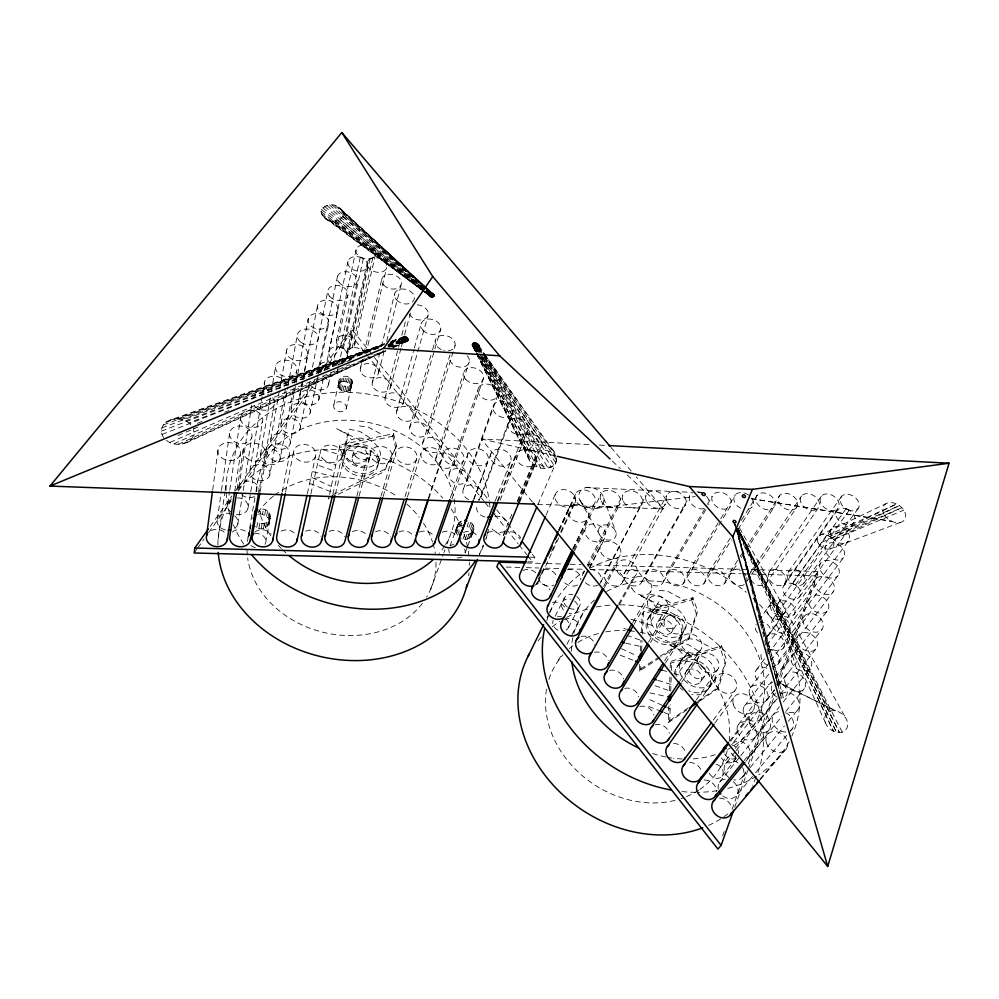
<?xml version="1.0" encoding="UTF-8"?>
<svg xmlns="http://www.w3.org/2000/svg" width="999" height="999" viewBox="0 0 999 999"><rect width="100%" height="100%" fill="white"/><g stroke="black" fill="none" stroke-linecap="round" stroke-linejoin="round"><path stroke-width="0.75" stroke-dasharray="5 3.75" d="M668.88 705.881L668.294 722.627L669.717 720.566L670.267 704.632M670.716 691.221L671.216 676.623M671.428 670.416L671.753 661.101L721.615 645.891L726.523 659.864L718.918 686.925L717.419 689.01L698.526 701.935M669.417 690.659L669.942 675.424M670.204 667.819L670.366 663.249L671.753 661.101M660.002 657.667L639.385 671.066L639.76 663.361M640.371 651.036L640.896 640.247M641.271 632.542L642.182 614.048L643.481 611.838L692.969 597.689L697.639 611.163L689.76 637.087L688.361 639.248L661.301 656.83M639.385 671.066L640.709 668.918L640.983 663.324M641.583 650.861L642.082 640.759M642.394 634.19L643.481 611.838M336.551 428.683L345.542 432.804L351.611 439.86A18.556 14.461 14.8 0 1 377.984 447.115A18.556 14.461 14.8 0 1 369.917 466.933A18.556 14.461 14.8 0 1 344.955 456.231L344.106 448.563L348.938 429.77M257.929 514.21L260.202 513.998L261.101 508.991C278.172 508.766 268.344 537.524 254.782 526.311M265.697 542.619L270.504 516.333M212.65 490.047L218.144 448.976M217.382 519.405L221.278 491.87M221.503 490.347L229.733 432.23M163.736 437.574C158.841 431.73 162.362 422.802 169.218 420.429L384.228 343.893M218.107 539.098L224.95 491.908M225.162 490.384L226.273 482.767M227.722 503.858L229.545 491.57M229.77 490.034L240.759 416.296M234.765 491.058L240.447 454.12A11.464 8.941 8.6 0 0 225.774 442.832A11.464 8.941 8.6 0 0 221.628 457.792A11.464 8.941 8.6 0 0 240.447 454.12M243.269 449.55L236.8 491.158A126.96 104.121 14 0 1 442.669 498.002M238.873 487.075L251.723 405.157M237.824 524L242.969 492.082M243.207 490.559L251.785 437.375A11.339 8.766 9.3 0 0 237.238 426.236A11.339 8.766 9.3 0 0 233.217 440.909A11.339 8.766 9.3 0 0 251.785 437.375M249.987 470.354L264.51 381.993M247.952 508.441L250.524 493.181M250.774 491.645L262.587 421.416A11.226 8.604 10 0 0 248.152 410.414A11.226 8.604 10 0 0 244.256 424.837A11.226 8.604 10 0 0 262.587 421.416M260.514 454.52L270.991 393.344M271.253 391.82L275.699 365.821M248.114 537.037L255.707 493.106M255.969 491.595L257.804 480.981M249.138 535.789L250.187 529.782M250.449 528.284L250.974 525.274M274.238 404.195L258.903 491.645A10.277 8.167 9.2 0 0 248.326 481.156A10.277 8.167 9.2 0 0 239.136 491.346M260.152 491.52L267.457 450.112M270.816 439.023L279.545 389.922M279.82 388.386L286.638 350.025M352.447 382.03L350.337 389.622C342.395 396.153 334.278 385.714 340.234 378.159C343.856 374.288 351.948 376.573 352.447 382.03L346.216 408.691A6.506 4.958 13.8 0 1 335.439 409.827A6.506 4.958 13.8 0 1 338.374 401.735A6.506 4.958 13.8 0 1 346.216 408.691M256.706 527.484L257.605 522.514C262.038 524.662 268.768 523.401 270.342 518.219M258.903 528.234L259.802 523.264M269.555 521.316L268.107 517.682L262.5 514.26L263.411 509.265M269.792 474.912A10.165 8.017 9.9 0 0 256.668 464.81A10.165 8.017 9.9 0 0 253.184 478.271A10.165 8.017 9.9 0 0 269.792 474.912L285.826 387.075A10.964 8.267 11.2 0 0 278.197 376.823A10.964 8.267 11.2 0 0 265.022 380.694A10.964 8.267 11.2 0 0 270.317 391.633M261.226 528.508L262.138 523.538M281.006 423.701L287.687 387.387M287.962 385.876L297.44 334.415M264.685 515.009L265.609 510.014M338.162 385.776L340.234 378.159M263.511 528.271L264.423 523.314M266.596 516.171L267.532 511.188M265.597 527.559L266.521 522.602M268.107 517.682L269.043 512.699M267.345 526.423L268.281 521.453M280.12 459.053A10.065 7.88 10.5 0 0 267.095 449.075A10.065 7.88 10.5 0 0 263.711 462.312A10.065 7.88 10.5 0 0 280.12 459.053L293.344 389.123M294.493 383.042L296.79 370.879A10.852 8.104 11.8 0 0 282.729 360.327A10.852 8.104 11.8 0 0 279.196 373.938A10.852 8.104 11.8 0 0 296.79 370.879M269.118 519.43L270.067 514.46M268.644 524.925L269.58 519.967M291.196 408.366L295.816 384.091M296.104 382.567L308.229 318.831M290.222 443.556A9.965 7.742 11.1 0 0 277.297 433.703A9.965 7.742 11.1 0 0 274.013 446.703A9.965 7.742 11.1 0 0 290.222 443.556L302.435 380.994M302.734 379.47L307.492 355.057A10.727 7.955 12.3 0 0 293.544 344.655A10.727 7.955 12.3 0 0 290.135 358.004A10.727 7.955 12.3 0 0 307.492 355.057M300.025 395.08L302.709 381.393M302.997 379.87L317.582 305.332M282.267 491.795L289.46 455.219A11.301 8.829 10.9 0 0 274.812 444.031A11.301 8.829 10.9 0 0 271.079 458.853A11.301 8.829 10.9 0 0 289.46 455.219M684.977 656.68C678.683 660.726 677.809 669.467 681.243 675.686A19.306 15.447 34.7 0 0 707.105 686.788A19.306 15.447 34.7 0 0 711.638 663.773A19.306 15.447 34.7 0 0 684.977 656.68L677.959 648.9L668.593 644.605M285.614 491.92L293.843 450.711M324.225 217.495C330.781 225.874 350.849 218.469 340.209 208.466C333.666 200.15 313.661 207.492 324.225 217.495L430.007 296.179M300.212 428.209A9.865 7.605 11.6 0 0 287.387 418.481A9.865 7.605 11.6 0 0 284.203 431.268A9.865 7.605 11.6 0 0 300.212 428.209L309.59 381.568M310.714 375.811L327.897 290.434M318.806 366.833L337.4 276.698M310.202 412.862A9.765 7.468 12.1 0 0 297.477 403.259A9.765 7.468 12.1 0 0 294.393 415.821A9.765 7.468 12.1 0 0 310.202 412.862L318.019 375.137M318.331 373.626L328.634 323.826A10.502 7.655 13.2 0 0 314.922 313.686A10.502 7.655 13.2 0 0 311.725 326.561A10.502 7.655 13.2 0 0 328.634 323.826M338.311 494.255L384.016 471.79L396.541 446.053L393.544 433.691L340.022 444.905L328.621 499.013L329.22 496.515M328.846 351.723L347.977 261.426M318.868 399.563A9.678 7.355 12.6 0 0 306.231 390.06A9.678 7.355 12.6 0 0 303.221 402.422A9.678 7.355 12.6 0 0 318.868 399.563L324.001 375.362M325.287 369.305L337.787 310.314A10.402 7.53 13.6 0 0 324.163 300.299A10.402 7.53 13.6 0 0 321.066 312.949A10.402 7.53 13.6 0 0 337.787 310.314M336.551 340.135L356.081 249.713M328.446 384.852L331.081 372.714M332.405 366.658L347.889 295.392M307.355 493.706L315.672 455.794A11.214 8.754 12.1 0 0 301.036 444.655A11.214 8.754 12.1 0 0 297.527 459.428A11.214 8.754 12.1 0 0 315.672 455.794M656.38 607.305C650.174 611.038 649.088 619.505 652.434 625.524A18.881 14.985 31.8 0 0 677.859 636.425A18.881 14.985 31.8 0 0 682.629 614.373A18.881 14.985 31.8 0 0 656.38 607.305L649.537 599.762L640.347 595.541M340.397 347.465L360.264 257.292M337.287 371.278L338.299 366.72M338.636 365.209L357.192 281.643M310.876 493.831L320.354 451.323M343.256 348.788L363.336 258.704M333.816 404.795L339.56 379.308M323.926 370.629L350.062 333.916L351.248 328.659L488.886 500.149M338.374 387.1L339.323 380.594M339.061 383.341L340.11 382.417L341.283 377.235M346.915 352.485L367.282 262.575M339.011 388.399L340.184 383.216L339.535 381.918M340.11 382.417L341.471 381.768L342.645 376.573M347.14 356.156L367.557 266.333M340.047 389.56L341.221 384.378L340.184 383.216M349.525 349.063L370.03 259.116M341.471 381.768L343.044 381.431L344.23 376.248M341.396 390.509L342.57 385.339L341.221 384.378M352.11 347.964L372.764 258.042M343.044 381.431L344.73 381.443L345.929 376.261M342.969 391.183L344.156 386.014L342.57 385.339M354.695 344.555L375.487 254.608M350.337 389.622C352.722 386.538 349.625 382.592 346.416 381.805L347.615 376.623M344.655 391.546L345.854 386.376L349.151 386.051L351.561 384.465M347.989 382.48L349.188 377.297M346.353 391.546L347.565 386.388M349.325 383.416L350.537 378.246M347.939 391.221L349.151 386.051M350.362 384.578L351.573 379.408M349.288 390.559L350.512 385.402M350.999 385.864L352.222 380.694M340.022 444.905L339.41 447.452L394.031 435.964L392.457 434.64L395.829 448.576M360.314 368.456L362.5 359.378M363.961 353.334L381.768 279.208M365.846 353.871L386.75 267.47M332.879 494.105L342.033 456.381M342.657 454.52L344.106 448.563M335.352 494.205L345.716 451.91M343.906 452.372L348.501 434.215M352.147 457.629L353.846 450.849M372.24 382.667L379.845 352.61M381.368 346.603L394.655 294.018M378.584 372.864L384.365 350.299M386.675 341.271L401.311 284.091M356.905 495.979L367.245 456.943M385.065 397.939L400.187 341.271M401.773 335.302L406.156 318.893M359.103 496.078L370.741 452.485M368.718 461.501L370.517 454.745M390.572 387.075L401.024 348.214M401.423 346.728L402.222 343.731M404.632 334.765L411.064 310.851M575.012 502.847L575.586 500.749L574.625 496.203A10.739 8.317 24.4 0 0 560.826 489.847A10.739 8.317 24.4 0 0 555.869 500.511A10.739 8.317 24.4 0 0 569.667 506.88L571.94 506.018L575.012 502.847L560.539 533.953M378.596 462.912L380.219 457.018M396.566 411.638L413.961 349.438M414.373 347.952L420.991 324.25M535.239 585.139L538.161 582.03L538.648 577.809M717.419 689.01L725.037 661.987L719.505 646.253L721.253 647.689L670.366 663.249M392.832 436.226L393.544 433.691M403.459 402.347L428.234 314.835M380.969 496.341L392.12 457.492M383.191 496.441L395.716 453.059M473.301 347.153L528.858 459.303C533.591 471.166 557.966 472.577 556.431 456.83M409.727 427.322L432.167 351.086M432.617 349.6L435.252 340.634M415.022 416.046L440.759 329.133M688.361 639.248L696.241 613.349L690.983 598.176L692.682 599.575L642.182 614.048M484.84 354.42L555.307 453.708C550.249 440.01 521.815 442.27 528.858 459.303M405.007 496.69L416.945 458.042M422.764 442.844L449.388 356.868M407.517 496.803L420.941 453.646M428.246 431.718L455.094 345.504M472.227 534.153L471.64 530.506L467.132 526.223L468.918 521.453C479.707 525.586 471.066 544.343 460.826 538.349M467.857 545.854L474.05 529.395M435.814 458.404L463.561 373.139M441.346 447.24L469.305 361.738M428.296 498.601L442.982 454.158M428.796 498.538L442.008 458.603M459.14 522.465L457.492 525.611L459.153 530.981L457.405 535.739L455.744 532.205L456.306 528.696L459.14 522.465L462.549 520.679L460.789 525.462L457.392 527.247M449.051 474.175L478.596 387.737M453.846 464.635A9.615 7.468 18.7 0 0 443.906 452.922A9.615 7.468 18.7 0 0 437.674 464.335A9.615 7.468 18.7 0 0 453.846 464.635L483.553 378.009M450.337 497.939L463.224 461.151A10.789 8.354 19 0 0 452.023 448.014A10.789 8.354 19 0 0 445.092 460.801A10.789 8.354 19 0 0 463.224 461.151M451.923 499.063L468.256 452.672M734.69 807.304L747.727 770.704M748.251 769.242L775.374 693.094M777.984 685.776L818.681 571.553L741.033 569.268M722.639 835.838L724.213 831.443M732.08 809.402L746.253 769.754M748.351 763.885L774.575 690.446M776.673 684.577L815.496 575.899L818.681 571.553M463.524 488.773L493.618 404.982M467.157 480.419A9.653 7.542 19.4 0 0 457.13 468.593A9.653 7.542 19.4 0 0 450.961 480.169A9.653 7.542 19.4 0 0 467.157 480.419L497.377 396.416A10.377 7.73 19.8 0 0 486.476 384.041A10.377 7.73 19.8 0 0 480.057 395.866A10.377 7.73 19.8 0 0 497.377 396.416M430.669 589.223L443.394 554.108M443.918 552.647L444.98 549.725M447.102 543.868L449.75 536.563M449.987 545.953L458.054 523.913M455.744 530.382L457.492 525.611M455.744 532.205L457.492 527.435M458.916 526.148L460.676 521.366M456.306 534.028L458.066 529.27M473.763 499.088L487.674 461.675A10.727 8.279 20.1 0 0 476.436 448.601A10.727 8.279 20.1 0 0 469.73 461.338A10.727 8.279 20.1 0 0 487.674 461.675M473.901 499.388L491.083 453.209M462.937 539.073L464.722 534.328L469.006 534.353L473.501 531.093M469.006 527.347L470.804 522.577M478.933 500.774L508.578 422.14M465.109 539.335L466.908 534.59M481.068 496.928L512.499 413.711A10.427 7.817 20.5 0 0 501.486 401.198A10.427 7.817 20.5 0 0 495.142 413.211A10.427 7.817 20.5 0 0 512.499 413.711M470.541 528.808L472.352 524.05M467.207 539.098L469.006 534.353M471.64 530.506L473.451 525.749M469.08 538.411L470.891 533.666M472.215 532.33L474.026 527.572M470.604 537.3L472.427 532.554M465.122 552.996L467.307 547.277M495.267 500.849L510.427 462.175A10.677 8.217 21 0 0 499.15 449.15A10.677 8.217 21 0 0 492.632 461.838A10.677 8.217 21 0 0 510.427 462.175M497.29 501.398L522.315 437.899M498.039 501.186L516.733 453.808M500.074 500.337L527.572 430.931A10.477 7.905 21.3 0 0 516.433 418.281A10.477 7.905 21.3 0 0 510.177 430.494A10.477 7.905 21.3 0 0 527.572 430.931M479.233 555.094L483.166 545.204M485.964 538.124L487.087 535.302M511.838 514.323L502.997 535.764A9.828 7.842 22.9 0 1 504.208 534.09M517.145 501.448L536.588 454.27M503.596 535.589L505.956 529.882M517.732 501.311L536.001 457.043M518.281 502.609L541.396 446.74A10.527 7.992 22.1 0 0 530.157 433.953A10.527 7.992 22.1 0 0 523.963 446.341A10.527 7.992 22.1 0 0 541.396 446.74M519.443 501.311L536.575 459.952M519.455 502.622L535.988 462.737M537.986 504.32L555.769 463.161M546.028 515.184L555.519 493.806M527.996 561.825L532.667 561.95L534.765 557.317L531.83 553.671M558.778 530.044L568.568 508.866M558.678 530.382L575.436 494.118M559.328 530.606L574.912 496.978M541.283 573.688L536.388 584.24L537.112 583.953A10.015 8.142 25.5 0 1 549.912 589.909M541.633 572.939L545.167 565.347M551.623 551.436L556.793 540.309M560.676 531.967L575.536 499.975M538.161 582.03L559.877 535.377M572.777 548.788L594.855 503.121M573.239 548.763L588.149 517.957M573.801 550.024L600.724 494.517M574.612 550.661L585.464 528.359M547.04 617.719L549.075 613.573M549.75 612.187L552.472 606.668M555.232 616.221L564.248 598.139A8.654 7.005 27.3 0 1 572.789 594.667M583.029 573.601L584.415 570.841M587.212 565.322L622.814 494.867M587.974 566.808L620.067 503.484M396.541 446.053L384.727 469.293L333.379 494.48M589.31 567.782L600.511 545.729M589.685 567.919L605.169 537.499M568.531 627.434L579.932 605.444M558.266 660.701L561.875 653.846M566.92 644.255L571.241 636.026M571.965 634.665L584.203 611.363M604.857 573.601L646.116 495.229M600.899 581.918L642.07 503.783M603.621 586.363L620.329 554.932M604.395 587.562L616.733 564.435M624.1 573.601L666.645 495.554M622.652 581.88L665.284 504.108M618.568 604.095L631.293 581.231M619.368 604.72L636.663 573.688M645.729 573.601L689.722 495.916M641.833 581.843L685.751 504.395M632.729 622.539L651.336 590.546M634.04 624.363L647.989 600.486M666.77 573.588L706.668 505.594M707.454 504.27L712.15 496.266M663.398 581.805L707.18 507.367M648.264 618.418L653.358 609.877M657.866 621.853L661.45 615.946M688.473 571.903L719.904 520.117M720.704 518.793L735.214 494.88M683.366 583.466A9.728 7.567 30.6 0 0 675.911 569.792A9.728 7.567 30.6 0 0 667.407 579.857A9.728 7.567 30.6 0 0 683.366 583.466L730.057 506.768A10.465 7.767 29.8 0 0 721.79 492.482A10.465 7.767 29.8 0 0 712.974 502.772A10.465 7.767 29.8 0 0 730.057 506.768M648.551 642.057L666.97 611.85A11.151 8.829 30.9 0 0 658.528 596.016A11.151 8.829 30.9 0 0 648.651 607.779A11.151 8.829 30.9 0 0 666.97 611.85M650.499 642.469L665.721 617.594M650.861 621.328L660.626 605.631M691.583 599.899L692.969 597.689M709.053 571.903L730.606 537.537M741.37 520.354L757.13 495.242M671.69 632.23A8.666 6.893 31.9 0 0 665.109 619.855A8.666 6.893 31.9 0 0 657.479 629.095A8.666 6.893 31.9 0 0 671.69 632.23L675.361 626.385A8.716 6.918 31.8 0 0 668.731 613.948A8.716 6.918 31.8 0 0 661.076 623.214A8.716 6.918 31.8 0 0 675.361 626.385M704.02 583.416A9.703 7.505 31.3 0 0 696.503 569.805A9.703 7.505 31.3 0 0 688.161 579.832A9.703 7.505 31.3 0 0 704.02 583.416L731.355 539.984M737.974 529.445L752.06 507.067M664.635 660.814L683.666 631.043A11.239 8.904 32.1 0 0 675.074 615.009A11.239 8.904 32.1 0 0 665.272 626.985A11.239 8.904 32.1 0 0 683.666 631.043M680.244 637.587A18.781 14.948 31.9 0 0 665.883 610.776A18.781 14.948 31.9 0 0 649.437 630.881A18.781 14.948 31.9 0 0 680.244 637.587L683.503 632.492M665.471 662.999L682.329 636.725M730.169 571.915L739.385 557.679M740.222 556.393L779.595 495.604M724.587 583.379A9.678 7.43 31.9 0 0 716.995 569.817A9.678 7.43 31.9 0 0 708.828 579.807A9.678 7.43 31.9 0 0 724.587 583.379L737.974 562.762M741.32 557.617L773.938 507.367A10.402 7.605 31.1 0 0 765.521 493.206A10.402 7.605 31.1 0 0 757.08 503.409A10.402 7.605 31.1 0 0 773.938 507.367M678.658 664.41L681.955 659.39M651.348 613.224L659.79 600.399M750.798 571.915L801.523 495.954M679.919 680.918L700.411 650.312A11.326 8.991 33.4 0 0 691.683 634.078A11.326 8.991 33.4 0 0 681.942 646.253A11.326 8.991 33.4 0 0 700.411 650.312M686.4 671.328L690.222 665.621M747.414 580.769L796.39 507.679A10.365 7.53 31.6 0 0 787.886 493.568A10.365 7.53 31.6 0 0 779.645 503.733A10.365 7.53 31.6 0 0 796.39 507.679M681.78 682.042L699.188 656.156M769.392 571.915L821.265 496.266M679.595 671.34L690.009 656.193M720.129 648.039L721.615 645.891M766.295 583.279A9.615 7.28 33.1 0 0 758.566 569.842A9.615 7.28 33.1 0 0 750.736 579.745A9.615 7.28 33.1 0 0 766.295 583.279L818.293 507.967A10.34 7.443 32.2 0 0 809.714 493.931A10.34 7.443 32.2 0 0 801.66 504.045A10.34 7.443 32.2 0 0 818.293 507.967M700.524 681.992A8.854 7.105 34.8 0 0 693.706 669.168A8.854 7.105 34.8 0 0 686.113 678.87A8.854 7.105 34.8 0 0 700.524 681.992L704.445 676.348A8.904 7.13 34.7 0 0 697.564 663.473A8.904 7.13 34.7 0 0 689.947 673.189A8.904 7.13 34.7 0 0 704.445 676.348M696.266 699.999L717.419 669.867A11.414 9.066 34.7 0 0 708.541 653.433A11.414 9.066 34.7 0 0 698.875 665.834A11.414 9.066 34.7 0 0 717.419 669.867M788.373 571.928L841.42 496.59M697.951 703.234L716.832 676.498M709.29 687.537L712.762 682.629M784.864 583.241A9.603 7.205 33.6 0 0 777.072 569.855A9.603 7.205 33.6 0 0 769.392 579.72A9.603 7.205 33.6 0 0 784.864 583.241L838.011 508.241A10.315 7.368 32.6 0 0 829.37 494.255A10.315 7.368 32.6 0 0 821.478 504.333A10.315 7.368 32.6 0 0 838.011 508.241M758.815 620.491L771.29 602.897M783.928 585.489L837.075 510.551M210.165 526.461L231.88 496.028M235.489 490.959L315.984 378.109M320.504 371.765L351.248 328.659M194.181 552.984L196.878 549.188M197.79 547.914L204.096 539.048M208.591 532.717L231.119 501.061M238.336 490.934L319.43 376.96M778.146 603.184L831.418 528.771M792.432 583.666L846.053 508.791M795.391 585.027L849.225 510.264M772.939 619.055L826.323 545.154M803.833 583.204L858.141 508.516M767.307 636.288L820.791 562.937M769.517 633.94L784.864 612.899A8.442 6.406 34.6 0 0 778.034 601.011A8.442 6.406 34.6 0 0 771.29 609.84A8.442 6.406 34.6 0 0 784.864 612.899M799.5 596.89L853.933 522.602M766.832 645.591L815.783 579.058M713.373 719.979L735.227 690.346A11.513 9.153 36.1 0 0 726.186 673.688A11.513 9.153 36.1 0 0 716.608 686.325A11.513 9.153 36.1 0 0 735.227 690.346M679.969 662.899L689.035 650.661M793.855 614.735A9.753 7.393 34.8 0 0 785.913 600.998A9.753 7.393 34.8 0 0 778.184 611.201A9.753 7.393 34.8 0 0 793.855 614.735L848.438 540.996A10.49 7.567 33.7 0 0 839.61 526.635A10.49 7.567 33.7 0 0 831.68 537.087A10.49 7.567 33.7 0 0 848.438 540.996M714.922 723.064L734.427 696.765M756.318 669.842L767.432 654.919M768.356 653.671L810.002 597.677M788.785 630.744A9.84 7.517 35.3 0 0 780.793 616.82A9.84 7.517 35.3 0 0 772.964 627.21A9.84 7.517 35.3 0 0 788.785 630.744L843.493 557.542A10.589 7.705 34.1 0 0 834.602 542.957A10.589 7.705 34.1 0 0 826.573 553.621A10.589 7.705 34.1 0 0 843.493 557.542M750.436 687.824L769.904 661.937M770.828 660.701L804.207 616.333M783.278 648.126A9.94 7.655 35.7 0 0 775.249 633.978A9.94 7.655 35.7 0 0 767.307 644.58A9.94 7.655 35.7 0 0 783.278 648.126L838.124 575.499A10.702 7.855 34.5 0 0 829.17 560.664A10.702 7.855 34.5 0 0 821.016 571.565A10.702 7.855 34.5 0 0 838.124 575.499M744.492 706.006L771.89 669.992M772.826 668.743L798.338 635.214M778.296 663.836L833.253 591.77A10.802 7.992 34.9 0 0 824.262 576.723A10.802 7.992 34.9 0 0 815.996 587.837A10.802 7.992 34.9 0 0 833.253 591.77M738.398 724.6L771.515 681.593M775.299 676.685L792.319 654.57M775.399 678.284L827.634 610.564A10.927 8.154 35.4 0 0 818.568 595.267A10.927 8.154 35.4 0 0 810.177 606.63A10.927 8.154 35.4 0 0 827.634 610.564M729.482 741.096L752.971 710.751M730.506 741.27L750.586 715.396M774.6 689.597L731.98 744.243A10.564 8.529 39.5 0 1 747.389 745.666A10.564 8.529 39.5 0 1 745.154 759.64M778.383 684.74L785.963 675.024M766.807 700.112L774.425 690.359M778.233 685.489L822.002 629.395A11.039 8.317 35.9 0 0 812.886 613.823A11.039 8.317 35.9 0 0 804.37 625.449A11.039 8.317 35.9 0 0 822.002 629.395M720.229 767.594L731.605 753.171M735.389 748.351L755.294 723.101M761.001 718.456L776.26 699.15M780.069 694.317L816.308 648.463M728.87 777.522A10.689 8.691 40.4 0 1 725.499 763.998L735.164 751.76M736.138 750.536L778.596 696.84M722.14 776.036L736.8 757.667M755.057 737.225L779.357 706.867M783.241 702.01L810.464 668.006M719.542 782.229L739.822 756.917M740.783 755.706L773.626 714.71M744.143 760.551L769.28 729.507M748.788 757.03L781.892 716.258M785.788 711.463L804.282 688.673M745.741 761.425L767.394 734.777M742.482 776.947L749.312 768.656M750.286 767.469L784.415 726.036M788.311 721.303L798.064 709.465M722.889 796.003A10.802 8.841 41.2 0 0 736.625 795.404L754.532 773.963M755.531 772.776L789.322 732.329M790.309 731.131L792.294 728.758M759.939 779.145L780.756 754.582M760.376 779.52L786.238 749.013M345.542 445.054L351.611 439.86M669.717 720.566L688.636 707.629M697.464 701.585L718.918 686.925M668.294 722.627L688.448 708.84M640.709 668.918L658.791 657.192M660.077 656.355L689.76 637.087M166.446 440.284C175.562 448.726 197.527 443.444 193.369 428.721L197.69 426.91M819.655 535.339L885.738 503.833M831.393 538.111L899.412 505.606L829.645 536.575L896.602 503.983L827.622 535.402M186.351 442.794L385.614 351.024M394.093 347.115L405.394 341.908M182.442 443.981L386.176 350.661M393.244 347.415L404.707 342.108M178.209 444.318L385.09 350.761M392.582 347.29L405.369 341.508M173.938 443.781L383.866 350.649M391.77 347.078L404.583 341.396M169.917 442.407L349.625 364.598M389.473 347.352L403.821 341.134M818.531 543.656A9.003 6.556 33.6 0 1 825.436 534.64A9.003 6.556 33.6 0 1 832.954 547.015A9.003 6.556 33.6 0 1 818.531 543.656L901.86 507.704L832.754 539.897L903.795 510.139M177.922 435.464L198.002 427.01M388.798 346.765L403.146 340.734M387.674 347.177L400.624 341.745M388.211 346.091L402.609 340.234M197.377 423.314L204.57 420.392M224.713 412.225L229.033 410.477M388.736 345.729L400.249 341.071M162 434.453L331.318 367.644M338.549 364.785L350.125 360.214M387.762 345.367L399.338 340.796M169.218 420.429C175.687 417.894 183.329 418.856 188.936 422.977L351.685 359.265M388.012 345.042L399.637 340.497M161.351 431.143L381.743 346.828M388.986 344.043L402.035 339.061M185.489 420.891L381.543 346.616M390.259 343.306L398.963 340.01M829.969 548.926L900.449 522.427M161.813 427.884L383.129 345.504M390.409 342.794L402.06 338.461M181.531 419.53L383.516 345.08M390.834 342.382L399.625 339.148M163.374 424.875L384.69 344.318M390.547 342.182L402.272 337.912M177.31 418.981L384.153 344.293M391.496 341.646L401.76 337.937M165.896 422.34L384.94 343.706M390.984 341.646L402.472 337.45M391.546 341.283L403.246 337.125M596.815 508.166L695.192 496.578M460.789 525.462L462.874 525.249M530.082 557.192L534.765 557.317M506.168 567.057L520.154 567.457M526.373 567.644L538.811 567.994M545.029 568.169L560.576 568.618M568.344 568.843L583.891 569.28M590.109 569.455L740.883 573.763M742.444 573.813L815.496 575.899M526.735 562.961L540.709 563.374M546.928 563.561L562.449 564.01M570.217 564.248L581.093 564.56M587.3 564.747L739.485 569.23M537.45 504.245L663.598 508.953L636.276 476.998M586.001 487.562L691.995 492.345M698.239 492.632L702.909 492.832M532.33 501.91L481.293 438.936L591.633 444.667M599.4 445.067L607.167 445.467M687.487 638.598L696.016 639.447L712.737 648.601M659.315 590.359L667.744 591.246L684.153 600.212M260.202 513.998L262.5 514.26M359.503 425.949L368.156 427.035L384.016 435.689M751.123 498.601L891.795 521.328L750.037 498.501M678.084 642.782L688.473 644.73L700.536 652.322M649.962 594.28L660.214 596.266L672.04 603.671M349.213 429.208L359.615 431.331L370.916 438.436M344.73 381.443L346.416 381.805M344.156 386.014L345.854 386.376M649.987 692.906L666.108 696.465M625.898 643.156L641.795 646.728M481.293 438.936L555.681 455.956M312.987 471.678L333.416 476.461M662.262 670.179L666.645 671.453M673.938 673.576L681.243 675.686M630.881 619.218L652.434 625.524M323.376 449.812L344.955 456.231M657.879 680.344L670.953 684.377M623.801 628.408L626.66 629.295M317.22 459.278L335.789 465.122M655.057 685.726L669.293 690.721M626.673 635.327L640.684 640.259M319.255 465.634L334.54 471.066M648.726 706.468L658.616 710.326M664.26 712.537L669.917 714.735M309.715 483.404L330.269 491.458M620.154 655.182L634.04 660.614M311.9 477.559L331.331 486.438M621.39 648.676L637 655.819M649.899 699.687L662.025 705.244M667.419 707.704L670.117 708.94M340.197 430.744L360.976 440.509M641.583 596.278L662.849 606.293M669.63 644.942L691.271 655.144M781.368 683.778L835.926 710.951L779.282 683.066L737.1 530.844M322.465 215.609L429.62 295.766M329.233 220.23L423.626 291.159M424.862 292.095L428.596 294.892M321.391 213.549L424.4 291.546M425.649 292.495L429.37 295.304M332.143 220.891L424.313 291.271M321.041 211.438L424.35 291.059M425.586 292.008L429.27 294.842M335.052 221.016L425 291.221M321.466 209.453L424.425 290.534M425.661 291.508L429.333 294.405M337.762 220.579L424.425 290.06M322.627 207.705L424.75 290.122M425.949 291.096L429.558 294.006M340.097 219.63L424.962 289.685M426.161 290.672L428.546 292.645M324.438 206.318L421.528 286.738M426.323 290.709L428.721 292.695M326.773 205.382L430.394 293.469M329.483 204.97L425.124 288.286M426.286 289.298L430.956 293.369M343.019 216.471L425.749 288.748M332.367 205.095L425.786 288.249M426.948 289.273L431.556 293.381M343.419 214.473L425.849 288.162M427.01 289.198L429.333 291.283M335.252 205.757L426.398 288.286M427.547 289.335L432.167 293.519M343.057 212.387L425.824 287.65M426.973 288.699L429.27 290.784M337.924 206.905L431.593 292.719M341.97 210.339L432.48 293.456M340.209 208.466L426.436 287.837M427.56 288.886L432.105 293.057M612.375 461.101L620.342 468.543M627.172 474.925L663.598 508.953M188.936 422.977L190.722 424.75M610.988 447.402L631.218 471.078M496.69 509.877L520.117 539.073M350.062 333.916L365.609 353.321M366.571 354.533L484.103 501.298M485.077 502.509L489.935 508.578M494.792 514.647L505.469 527.984M506.443 529.195L518.106 543.756M519.068 544.967L526.848 554.67M527.809 555.881L532.667 561.95M478.921 346.104L484.315 353.696M478.234 345.429L555.544 455.556M478.234 346.016L483.516 353.696M484.29 354.82L556.58 459.927M478.046 346.566L481.506 351.723M484.952 356.893L555.756 462.812M479.12 348.289L482.554 353.446M483.416 354.732L543.531 445.03M479.345 349.613L481.031 352.21M484.378 357.405L553.995 465.259M479.07 349.525L480.731 352.123M484.065 357.33L539.76 444.53M477.135 347.352L480.394 352.622M481.218 353.933L551.411 467.12M478.196 349.662L479.807 352.31M483.029 357.592L536.138 444.842M476.473 347.552L478.858 351.573M482.055 356.943L548.189 468.269M477.372 349.925L478.921 352.585M479.682 353.921L532.929 445.941M475.736 347.602L478.022 351.636M481.081 357.005L544.542 468.606M580.082 500.412L599.35 534.378M739.597 528.121L845.966 718.431M475.961 349.001L477.447 351.71M480.419 357.118L530.332 447.764M474.962 347.49L477.185 351.548M480.132 356.968L540.734 468.106M475.499 349.563L476.96 352.31M477.684 353.696L528.533 450.199M474.213 347.227L537.012 466.82M842.232 732.155L738.074 528.384L839.485 732.629L737.662 528.434M473.551 346.828L476.373 352.385M476.648 352.922L533.653 464.822M738.086 528.783L830.256 711.113M473.002 346.341L475.761 351.86M476.448 353.234L530.869 462.262M473.101 346.566L475.874 352.11M476.56 353.496L527.759 456.168M737.924 529.807L836.513 732.342L738.286 529.857M734.153 522.702L735.489 525.499M738.161 531.106L833.516 731.33L737.874 529.87M733.303 521.94L735.264 526.198M735.913 527.609L826.398 724.787M603.646 498.014L616.046 532.529M538.224 577.809L538.948 579.994A9.94 8.017 25.4 0 0 553.858 585.089M783.353 697.714L737.299 530.307L781.405 698.026L736.887 530.357M734.665 523.439L735.464 526.448M735.863 527.947L777.21 682.854A8.729 6.818 37.7 0 1 787.287 691.246A8.729 6.818 37.7 0 1 779.307 697.826M735.289 524.375L736.488 528.858L735.276 524.388M736.812 530.419L768.206 654.083M254.445 533.778A8.754 7.143 9 0 1 263.761 536.401A8.754 7.143 9 0 1 264.947 544.343M255.382 547.664A8.754 7.143 9 0 1 249.85 544.268M462.013 556.98A8.342 6.768 20.3 0 1 453.883 556.955M449.45 552.684A8.342 6.768 20.3 0 1 448.913 549.063M450.537 545.953A8.342 6.768 20.3 0 1 453.883 544.18M464.547 549.138A8.342 6.768 20.3 0 1 465.109 552.747M777.21 697.115A8.729 6.818 37.7 0 1 772.314 685.202M674.462 674.1A19.156 15.385 34.8 0 1 693.169 661.962A19.156 15.385 34.8 0 1 710.464 682.155A19.156 15.385 34.8 0 1 691.87 694.417M682.879 690.234A19.156 15.385 34.8 0 1 680.069 687.712M676.286 676.323A19.206 15.41 34.8 0 1 693.031 659.54A19.206 15.41 34.8 0 1 711.812 681.48A19.206 15.41 34.8 0 1 688.623 690.734M767.869 649.25A10.027 7.767 36.2 0 1 779.232 657.717A10.027 7.767 36.2 0 1 772.639 666.495M767.806 665.421A10.027 7.767 36.2 0 1 762.212 651.86M719.505 798.189A10.914 8.991 42.1 0 1 731.668 807.567M772.552 681.98A10.127 7.917 36.8 0 1 759.702 682.292A10.127 7.917 36.8 0 1 756.293 669.879A10.127 7.917 36.8 0 1 769.155 669.592M735.326 757.542A10.564 8.529 39.5 0 1 730.856 750.973M733.229 781.643A10.802 8.841 41.2 0 1 736.625 795.404M718.356 789.235A10.802 8.841 41.2 0 1 728.283 779.332M742.619 767.607A10.689 8.691 40.4 0 1 742.469 776.96A10.689 8.691 40.4 0 1 733.815 779.832M725.499 763.998A10.689 8.691 40.4 0 1 739.073 763.436M785.776 732.017A11.688 9.191 39.1 0 1 772.552 722.09A11.688 9.191 39.1 0 1 780.144 711.513M785.689 712.724A11.688 9.191 39.1 0 1 790.596 730.469M781.255 693.968A11.563 9.016 38.4 0 1 799.063 702.322A11.563 9.016 38.4 0 1 786.088 711.438M543.718 569.717A9.94 8.017 25.4 0 1 556.418 575.624M744.23 584.627A9.653 7.355 32.5 0 1 732.629 582.854A9.653 7.355 32.5 0 1 729.782 572.464A9.653 7.355 32.5 0 1 740.396 570.641M744.405 573.576A9.653 7.355 32.5 0 1 745.803 575.524M746.678 577.609A9.653 7.355 32.5 0 1 746.628 581.643M577.484 585.027A9.89 7.93 26.5 0 1 562.674 579.957M567.282 569.73A9.89 7.93 26.5 0 1 580.819 579.932M703.933 508.641A10.502 7.842 29.2 0 1 691.146 503.484A10.502 7.842 29.2 0 1 692.444 492.857M696.977 491.795A10.502 7.842 29.2 0 1 702.097 493.007M706.455 496.178A10.502 7.842 29.2 0 1 708.741 504.72M598.139 584.977A9.865 7.867 27.4 0 1 584.752 581.942M582.504 575.611A9.865 7.867 27.4 0 1 584.153 571.89M590.222 569.467A9.865 7.867 27.4 0 1 599.875 574.587A9.865 7.867 27.4 0 1 599.787 583.653M523.026 570.541A9.965 8.067 24.5 0 1 536.588 573.613M752.16 498.913A10.427 7.692 30.5 0 1 748.426 509.215M740.946 508.279A10.427 7.692 30.5 0 1 734.615 495.729A10.427 7.692 30.5 0 1 748.626 495.104M594.405 652.31A10.252 8.442 30.5 0 1 608.291 660.701M655.144 724.774A10.552 8.741 36.3 0 1 669.392 733.428M552.559 602.385A10.077 8.229 26.8 0 1 565.434 608.379M609.615 670.454A10.327 8.516 31.9 0 1 623.588 678.92M581.118 636.45A10.19 8.379 29.3 0 1 594.917 644.792M704.258 780.019A10.814 8.941 40.7 0 1 716.62 791.857M564.173 619.68A10.127 8.304 28 0 1 579.258 624.825M624.687 688.436A10.402 8.591 33.4 0 1 638.748 696.965M639.81 706.48A10.477 8.666 34.8 0 1 653.958 715.072M673.626 743.506A10.639 8.804 37.8 0 1 685.526 752.647M689.597 762.549A10.727 8.879 39.4 0 1 701.598 771.765M211.239 530.494A10.602 8.616 6.8 0 1 225.786 533.753M305.706 531.243A10.302 8.404 12.1 0 1 321.091 536.488M375.549 531.78A10.115 8.229 16.1 0 1 390.696 536.962M556.256 458.941A10.577 8.067 22.9 0 1 549.175 467.195A10.577 8.067 22.9 0 1 536.838 460.701L535.976 456.293A10.577 8.067 22.9 0 1 544.467 450.262A10.577 8.067 22.9 0 1 555.456 456.743M487.425 532.667A9.865 7.905 22 0 1 502.185 537.724M419.43 532.13A10.015 8.104 18.5 0 1 434.415 537.262M463.524 532.479A9.915 7.98 20.8 0 1 478.359 537.562M352.385 531.605A10.177 8.292 14.8 0 1 366.383 534.777M281.181 531.043A10.377 8.467 10.7 0 1 295.454 534.253M510.452 531.755A9.828 7.842 22.9 0 1 520.629 537.862M398.951 531.967A10.065 8.167 17.4 0 1 412.762 535.114M442.27 532.305A9.965 8.042 19.7 0 1 457.18 537.425M329.195 531.418A10.24 8.342 13.4 0 1 344.505 536.638M232.355 532.017A10.527 8.566 8.1 0 1 250.075 535.988M254.733 532.192A10.452 8.516 9.3 0 1 271.166 534.078M364.41 358.579A9.366 6.931 14.5 0 1 356.88 361.825M350.112 359.465A9.366 6.931 14.5 0 1 348.926 349.413L352.822 347.764A9.366 6.931 14.5 0 1 364.66 353.234M468.718 499.637A9.69 7.617 20.3 0 1 464.26 487.687A9.69 7.617 20.3 0 1 478.621 487.899A9.69 7.617 20.3 0 1 478.134 499.775M441.308 349.6A10.24 7.48 17.9 0 1 438.436 336.488A10.24 7.48 17.9 0 1 454.732 342.182A10.24 7.48 17.9 0 1 443.831 350.487M417.232 304.845A10.152 7.318 16.8 0 1 428.134 312.275A10.152 7.318 16.8 0 1 421.216 319.967A10.152 7.318 16.8 0 1 409.128 313.873M504.695 531.343A9.778 7.767 22 0 1 491.271 528.259M494.967 516.471A9.778 7.767 22 0 1 508.166 524.375M494.917 513.349A9.74 7.705 21.1 0 1 493.718 514.985M484.977 516.97A9.74 7.705 21.1 0 1 477.285 505.144M467.282 355.744A10.277 7.567 18.5 0 1 466.758 365.622A10.277 7.567 18.5 0 1 453.946 365.072A10.277 7.567 18.5 0 1 450.074 355.007M254.483 496.578A10.277 8.167 9.2 0 1 240.284 493.344M337.4 369.418A9.503 7.105 13.4 0 1 326.373 375.986M320.317 372.377A9.503 7.105 13.4 0 1 322.689 362.625A9.503 7.105 13.4 0 1 335.751 365.759M272.627 397.702A11.089 8.442 10.6 0 1 268.244 409.702A11.089 8.442 10.6 0 1 252.984 403.521M252.672 399.088A11.089 8.442 10.6 0 1 268.381 394.468M234.64 515.784A10.49 8.467 7.7 0 1 233.267 529.133M225.362 529.92A10.49 8.467 7.7 0 1 217.382 519.43A10.49 8.467 7.7 0 1 229.845 513.548M323.189 376.448A9.59 7.218 13 0 1 328.259 385.489A9.59 7.218 13 0 1 318.194 389.822A9.59 7.218 13 0 1 309.653 382.28M237.337 497.814A10.39 8.329 8.4 0 1 248.139 507.405A10.39 8.329 8.4 0 1 235.652 514.235M230.869 512.012A10.39 8.329 8.4 0 1 230.182 500.149M574.537 601.061A8.616 6.993 27.3 0 1 577.609 609.939A8.616 6.993 27.3 0 1 569.093 613.436M563.436 610.027A8.616 6.993 27.3 0 1 562.425 601.86A8.616 6.993 27.3 0 1 570.504 599.188M565.546 618.668A8.467 6.943 27.4 0 1 566.108 630.144M558.054 630.244A8.467 6.943 27.4 0 1 553.196 620.292M557.43 616.858A8.467 6.943 27.4 0 1 561.588 616.82M716.008 764.235A7.955 6.518 39.9 0 1 723.139 771.553A7.955 6.518 39.9 0 1 718.156 778.296A7.955 6.518 39.9 0 1 709.315 773.326M736.363 757.891A8.142 6.593 39.3 0 1 724.475 753.883M731.256 744.692A8.142 6.593 39.3 0 1 738.661 753.358M759.078 622.265A8.254 6.356 35 0 1 769.992 628.034A8.254 6.356 35 0 1 764.834 636.076M757.392 632.629A8.254 6.356 35 0 1 756.243 624.113M576.835 596.553A8.654 7.005 27.3 0 1 579.482 606.268A8.654 7.005 27.3 0 1 569.255 608.241M567.307 607.067A8.654 7.005 27.3 0 1 564.235 598.164M735.289 755.431A8.104 6.581 39.5 0 1 730.731 762.849A8.104 6.581 39.5 0 1 721.39 757.841M217.894 544.967A126.96 104.121 14 0 1 232.268 497.465M451.161 508.928A126.96 104.121 14 0 1 461.351 527.297M464.023 534.115A126.96 104.121 14 0 1 469.28 560.901M469.33 562.387A126.96 104.121 14 0 1 469.368 565.384M468.993 572.889A126.96 104.121 14 0 1 468.668 575.874M435.989 562.287A95.38 78.309 13.9 0 1 426.61 597.09M422.365 603.321A95.38 78.309 13.9 0 1 321.378 631.855A95.38 78.309 13.9 0 1 247.652 557.942M247.315 554.932A95.38 78.309 13.9 0 1 247.053 550.412M247.465 541.408A95.38 78.309 13.9 0 1 250.799 527.072M258.104 512.599A95.38 78.309 13.9 0 1 273.501 496.041M274.737 495.092A95.38 78.309 13.9 0 1 397.078 496.515M406.83 504.083A95.38 78.309 13.9 0 1 419.205 517.182M423.489 523.189A95.38 78.309 13.9 0 1 432.53 541.982M432.979 543.419A95.38 78.309 13.9 0 1 435.252 553.496M256.731 491.595A100.35 80.157 14.6 0 1 378.396 424.85A100.35 80.157 14.6 0 1 445.566 544.605M444.755 545.904A100.35 80.157 14.6 0 1 439.21 553.371M285.714 552.747A100.35 80.157 14.6 0 1 282.417 549.625M281.356 548.551A100.35 80.157 14.6 0 1 278.321 545.317M270.754 535.689A100.35 80.157 14.6 0 1 258.841 509.69M488.474 529.345A133.579 106.556 14.7 0 1 485.776 539.697M483.628 545.504A133.579 106.556 14.7 0 1 479.57 553.995M243.681 544.08A133.579 106.556 14.7 0 1 233.441 524.85M229.882 514.697A133.579 106.556 14.7 0 1 226.124 491.833M226.086 490.309A133.579 106.556 14.7 0 1 349.625 392.357A133.579 106.556 14.7 0 1 489.223 500.649M489.41 502.11A133.579 106.556 14.7 0 1 489.922 507.917M727.896 813.885A129.558 107.38 34.8 0 1 708.478 825.436M538.111 640.846A129.558 107.38 34.8 0 1 542.132 636.188M552.285 626.798A129.558 107.38 34.8 0 1 559.877 621.366M566.583 617.419A129.558 107.38 34.8 0 1 588.973 608.666M596.241 606.992A129.558 107.38 34.8 0 1 612.449 604.994M619.967 604.82A129.558 107.38 34.8 0 1 756.718 775.823M756.156 777.21A129.558 107.38 34.8 0 1 752.284 785.326M727.222 750.749A97.115 80.532 34.6 0 1 699.837 789.41M698.613 790.234A97.115 80.532 34.6 0 1 681.081 798.638M675.099 800.374A97.115 80.532 34.6 0 1 580.744 774.325A97.115 80.532 34.6 0 1 546.952 686.912M548.888 679.482A97.115 80.532 34.6 0 1 562.924 654.894M569.355 648.613A97.115 80.532 34.6 0 1 572.852 645.829M577.809 642.432A97.115 80.532 34.6 0 1 599.875 633.141M605.681 631.905A97.115 80.532 34.6 0 1 625.224 630.581M631.418 631.006A97.115 80.532 34.6 0 1 634.502 631.368M640.359 632.305A97.115 80.532 34.6 0 1 729.208 740.197M606.593 591.508A102.26 82.555 33.6 0 1 741.033 626.011A102.26 82.555 33.6 0 1 733.016 746.303M731.718 747.115A102.26 82.555 33.6 0 1 727.722 749.4M715.247 754.695A102.26 82.555 33.6 0 1 691.47 758.978M682.342 758.99A102.26 82.555 33.6 0 1 673.126 758.179M671.678 757.979A102.26 82.555 33.6 0 1 667.307 757.254M665.846 756.98A102.26 82.555 33.6 0 1 651.236 753.059M571.316 651.248A102.26 82.555 33.6 0 1 573.426 634.84M573.788 633.416A102.26 82.555 33.6 0 1 594.492 600.049M789.123 741.695A136.426 110.09 33.8 0 1 758.89 774.7M756.455 776.26A136.426 110.09 33.8 0 1 726.111 788.823M717.257 790.646A136.426 110.09 33.8 0 1 697.202 792.319M695.704 792.319A136.426 110.09 33.8 0 1 680.406 791.383M546.728 620.779A136.426 110.09 33.8 0 1 584.477 571.528M589.697 568.394A136.426 110.09 33.8 0 1 746.241 592.27M753.184 598.364A136.426 110.09 33.8 0 1 791.832 736.163M571.64 505.681L569.817 507.055A10.802 8.392 25.2 0 0 575.674 521.416A10.802 8.392 25.2 0 0 588.698 514.36A10.802 8.392 25.2 0 0 573.926 504.832L571.64 505.681M352.697 347.615L346.453 349.4L339.697 347.053A9.341 6.868 14.2 0 1 338.549 337.113A9.341 6.868 14.2 0 1 351.511 337.674A9.341 6.868 14.2 0 1 352.697 347.615M371.266 258.429L369.393 259.465A10.04 7.068 15.3 0 0 373.738 271.391A10.04 7.068 15.3 0 0 386.875 266.283A10.04 7.068 15.3 0 0 373.539 257.842L371.266 258.429M373.401 257.692L366.745 259.403L359.515 256.855A10.015 7.005 14.9 0 1 358.179 246.666A10.015 7.005 14.9 0 1 372.015 247.502A10.015 7.005 14.9 0 1 373.401 257.692M793.955 584.19L791.645 583.391A9.653 7.243 34.4 0 0 783.303 591.945A9.653 7.243 34.4 0 0 797.502 598.526A9.653 7.243 34.4 0 0 796.116 585.464L793.955 584.19M796.166 585.302L791.695 583.229A9.578 7.143 34 0 1 790.321 570.354A9.578 7.143 34 0 1 804.407 576.873A9.578 7.143 34 0 1 796.166 585.302M341.92 347.989L339.61 347.19A9.416 6.968 13.8 0 0 328.833 354.208A9.416 6.968 13.8 0 0 342.62 360.589A9.416 6.968 13.8 0 0 343.956 349.2L341.92 347.989M847.689 509.365L845.216 508.503A10.365 7.418 33.3 0 0 836.588 517.232A10.365 7.418 33.3 0 0 851.86 524.275A10.365 7.418 33.3 0 0 850.024 510.726L847.689 509.365M850.074 510.551L845.266 508.341A10.277 7.293 33 0 1 843.443 494.992A10.277 7.293 33 0 1 858.578 501.985A10.277 7.293 33 0 1 850.074 510.551M361.888 257.867L359.428 256.993A10.09 7.105 14.7 0 0 347.989 263.961A10.09 7.105 14.7 0 0 362.787 270.779A10.09 7.105 14.7 0 0 364.086 259.141L361.888 257.867M575.824 500.749L574.862 496.216A10.702 8.254 25.2 0 1 589.447 491.595A10.702 8.254 25.2 0 1 592.457 505.919A10.702 8.254 25.2 0 1 575.824 500.749M536.513 458.504L535.739 456.293A10.627 8.129 22.1 0 0 519.143 451.198A10.627 8.129 22.1 0 0 521.89 465.172A10.627 8.129 22.1 0 0 536.6 460.701L536.513 458.504M580.119 500.499A12.999 10.002 25.4 0 0 601.723 505.482A12.999 10.002 25.4 0 0 592.257 487.662A12.999 10.002 25.4 0 0 580.119 500.499M599.375 534.428A9.253 7.205 26.8 0 0 614.722 537.937A9.253 7.205 26.8 0 0 607.929 525.087A9.253 7.205 26.8 0 0 599.375 534.428M825.224 722.04A12.587 9.678 40.2 0 0 844.555 730.956A12.587 9.678 40.2 0 0 838.848 711.937A12.587 9.678 40.2 0 0 825.224 722.04M884.615 515.184A12.5 8.754 34.2 0 0 904.42 519.855A12.5 8.754 34.2 0 0 893.568 502.934A12.5 8.754 34.2 0 0 884.615 515.184M345.204 468.456A18.419 14.423 14.7 0 0 376.548 468.931A18.419 14.423 14.7 0 0 358.092 446.628A18.419 14.423 14.7 0 0 345.204 468.456M345.841 465.934A18.457 14.436 14.8 0 0 377.235 466.433A18.457 14.436 14.8 0 0 358.741 444.093A18.457 14.436 14.8 0 0 345.841 465.934M353.596 462.849A8.516 6.656 14.7 0 0 368.082 463.124A8.516 6.656 14.7 0 0 359.603 452.797A8.516 6.656 14.7 0 0 353.596 462.849M355.319 456.081A8.566 6.668 14.8 0 0 369.88 456.368A8.566 6.668 14.8 0 0 361.351 446.004A8.566 6.668 14.8 0 0 355.319 456.081M648.114 633.066A18.744 14.935 31.9 0 0 678.858 639.76A18.744 14.935 31.9 0 0 664.535 612.986A18.744 14.935 31.9 0 0 648.114 633.066M737.337 731.28A10.452 8.367 38.7 0 0 753.496 738.761A10.452 8.367 38.7 0 0 749.3 722.776A10.452 8.367 38.7 0 0 737.337 731.28M784.964 682.155A11.426 8.841 37.7 0 0 802.634 690.297A11.426 8.841 37.7 0 0 797.702 673.189A11.426 8.841 37.7 0 0 784.964 682.155M749.425 694.255A10.24 8.067 37.4 0 0 765.296 701.585A10.24 8.067 37.4 0 0 761.101 686.138A10.24 8.067 37.4 0 0 749.425 694.255M743.456 712.549A10.34 8.204 38 0 0 759.465 719.967A10.34 8.204 38 0 0 755.269 704.245A10.34 8.204 38 0 0 743.456 712.549M791.358 661.538A11.289 8.654 37.1 0 0 808.84 669.605A11.289 8.654 37.1 0 0 803.92 652.809A11.289 8.654 37.1 0 0 791.358 661.538M797.402 642.045A11.164 8.479 36.5 0 0 814.697 650.024A11.164 8.479 36.5 0 0 809.789 633.541A11.164 8.479 36.5 0 0 797.402 642.045M766.295 742.344A11.826 9.366 39.9 0 0 784.515 750.761A11.826 9.366 39.9 0 0 779.57 732.679A11.826 9.366 39.9 0 0 766.295 742.344M667.344 502.122A10.539 7.93 28.4 0 0 684.665 506.156A10.539 7.93 28.4 0 0 676.56 491.733A10.539 7.93 28.4 0 0 667.344 502.122M624.612 579.919A9.79 7.717 29.1 0 0 640.771 583.553A9.79 7.717 29.1 0 0 633.466 569.767A9.79 7.717 29.1 0 0 624.612 579.919M646.303 579.895A9.765 7.642 29.9 0 0 662.362 583.516A9.765 7.642 29.9 0 0 654.982 569.78A9.765 7.642 29.9 0 0 646.303 579.895M646.74 501.823A10.577 8.004 27.8 0 0 664.173 505.881A10.577 8.004 27.8 0 0 656.156 491.396A10.577 8.004 27.8 0 0 646.74 501.823M605.307 579.957A9.828 7.792 28.3 0 0 621.565 583.603A9.828 7.792 28.3 0 0 614.335 569.755A9.828 7.792 28.3 0 0 605.307 579.957M601.223 501.173A10.652 8.167 26.1 0 0 618.881 505.269A10.652 8.167 26.1 0 0 611.038 490.659A10.652 8.167 26.1 0 0 601.223 501.173M623.364 501.486A10.614 8.092 26.9 0 0 640.921 505.569A10.614 8.092 26.9 0 0 632.991 491.021A10.614 8.092 26.9 0 0 623.364 501.486M631.905 588.411A11.076 8.741 29.6 0 0 650.149 592.494A11.076 8.741 29.6 0 0 641.845 576.873A11.076 8.741 29.6 0 0 631.905 588.411M617.282 571.515A11.001 8.654 28.6 0 0 635.464 575.611A11.001 8.654 28.6 0 0 627.285 560.152A11.001 8.654 28.6 0 0 617.282 571.515M585.913 535.252A10.864 8.492 26.4 0 0 603.945 539.36A10.864 8.492 26.4 0 0 596.041 524.275A10.864 8.492 26.4 0 0 585.913 535.252M749.425 722.851A11.713 9.303 38.7 0 0 767.544 731.218A11.713 9.303 38.7 0 0 762.736 713.373A11.713 9.303 38.7 0 0 749.425 722.851M601.023 552.709A10.927 8.566 27.4 0 0 619.13 556.818A10.927 8.566 27.4 0 0 611.088 541.558A10.927 8.566 27.4 0 0 601.023 552.709M733.216 704.12A11.613 9.228 37.4 0 0 751.236 712.449A11.613 9.228 37.4 0 0 746.565 694.829A11.613 9.228 37.4 0 0 733.216 704.12M423.002 460.327A10.852 8.417 18 0 0 441.283 460.676A10.852 8.417 18 0 0 430.132 447.477A10.852 8.417 18 0 0 423.002 460.327M397.714 459.777A10.914 8.492 16.9 0 0 416.183 460.127A10.914 8.492 16.9 0 0 405.07 446.865A10.914 8.492 16.9 0 0 397.714 459.777M246.828 458.341A11.376 8.879 9.8 0 0 265.422 454.682A11.376 8.879 9.8 0 0 250.761 443.444A11.376 8.879 9.8 0 0 246.828 458.341M322.165 458.129A11.126 8.691 13.4 0 0 341.171 458.491A11.126 8.691 13.4 0 0 330.207 445.054A11.126 8.691 13.4 0 0 322.165 458.129M372.677 459.228A10.977 8.554 15.7 0 0 391.321 459.577A10.977 8.554 15.7 0 0 380.257 446.266A10.977 8.554 15.7 0 0 372.677 459.228M347.59 458.678A11.051 8.629 14.6 0 0 366.408 459.041A11.051 8.629 14.6 0 0 355.407 445.666A11.051 8.629 14.6 0 0 347.59 458.678M422.927 330.169A10.19 7.393 17.3 0 0 440.072 330.944A10.19 7.393 17.3 0 0 429.62 319.056A10.19 7.393 17.3 0 0 422.927 330.169M398.301 417.37A9.503 7.23 16.6 0 0 414.36 417.807A9.503 7.23 16.6 0 0 404.707 406.431A9.503 7.23 16.6 0 0 398.301 417.37M361.95 374.001A9.403 7.018 15.1 0 0 377.897 374.575A9.403 7.018 15.1 0 0 368.506 363.499A9.403 7.018 15.1 0 0 361.95 374.001M411.501 433.104A9.54 7.305 17.3 0 0 427.597 433.504A9.54 7.305 17.3 0 0 417.857 422.015A9.54 7.305 17.3 0 0 411.501 433.104M386.763 403.608A9.466 7.168 16.1 0 0 402.784 404.083A9.466 7.168 16.1 0 0 393.219 392.807A9.466 7.168 16.1 0 0 386.763 403.608M383.566 284.927A10.077 7.155 15.8 0 0 400.599 285.826A10.077 7.155 15.8 0 0 390.434 274.288A10.077 7.155 15.8 0 0 383.566 284.927M424.575 448.701A9.578 7.38 18 0 0 440.709 449.051A9.578 7.38 18 0 0 430.869 437.45A9.578 7.38 18 0 0 424.575 448.701M373.901 388.261A9.428 7.08 15.6 0 0 389.885 388.798A9.428 7.08 15.6 0 0 380.419 377.622A9.428 7.08 15.6 0 0 373.901 388.261M396.503 299.8A10.115 7.23 16.3 0 0 413.574 300.662A10.115 7.23 16.3 0 0 403.321 288.998A10.115 7.23 16.3 0 0 396.503 299.8M465.634 379.283A10.327 7.642 19.1 0 0 482.904 379.895A10.327 7.642 19.1 0 0 472.127 367.632A10.327 7.642 19.1 0 0 465.634 379.283M300.936 342.282A10.614 7.805 12.7 0 0 318.069 339.435A10.614 7.805 12.7 0 0 304.233 329.171A10.614 7.805 12.7 0 0 300.936 342.282M339.098 282.467A10.202 7.255 14.3 0 0 356.418 283.379A10.202 7.255 14.3 0 0 346.353 271.753A10.202 7.255 14.3 0 0 339.098 282.467M329.583 296.278A10.302 7.38 14 0 0 347.103 297.165A10.302 7.38 14 0 0 336.963 285.377A10.302 7.38 14 0 0 329.583 296.278M768.219 614.135A8.404 6.394 34.7 0 0 781.742 617.182A8.404 6.394 34.7 0 0 774.949 605.332A8.404 6.394 34.7 0 0 768.219 614.135"/><path stroke-width="1.5" d="M408.004 339.922C402.622 329.545 398.938 346.778 408.004 339.922L403.746 341.808M670.404 700.311L670.616 694.33M669.043 701.31L669.255 695.217M639.909 660.277L640.222 654.108M641.52 652.247L641.258 657.767L638.411 656.468M208.366 528.995L194.793 548.014L194.181 552.984L526.436 561.788M206.556 535.689L212.45 491.57M433.903 295.879C434.428 293.419 429.632 292.207 429.27 294.842C430.619 299.151 438.274 295.841 430.407 292.819M227.21 540.297L234.528 492.594M236.563 492.707L229.857 535.851A10.527 8.566 8.1 0 0 239.248 546.703A10.527 8.566 8.1 0 0 250.574 538.211M254.308 514.785L254.745 512.287M250.374 540.447L258.704 492.969M252.297 536.013L259.877 493.056M272.677 540.571L281.968 493.319M285.302 493.444L276.773 536.176A10.377 8.467 10.7 0 0 286.238 546.94A10.377 8.467 10.7 0 0 297.19 538.523M297.028 540.721L307.018 495.229M301.411 536.351L310.539 495.354M321.516 540.871L332.505 495.604M324.987 536.513L334.977 495.716M356.506 497.477L344.967 541.008A10.24 8.342 13.4 0 1 331.893 546.578A10.24 8.342 13.4 0 1 325.799 534.477M348.264 536.663L358.703 497.589M368.119 541.158L380.544 497.827M371.528 536.825L382.754 497.939M533.304 503.121L827.721 866.458L949.05 463.224L608.716 445.554M391.246 541.296L404.096 499.662M395.017 536.987L407.055 498.289M416.059 535.651L427.809 500.087M428.309 500.012L414.61 541.433A10.065 8.167 17.4 0 1 400.836 546.441A10.065 8.167 17.4 0 1 397.09 533.279M434.365 543.556L449.825 499.413M450.899 501.96L439.173 535.302A9.965 8.042 19.7 0 0 445.616 547.152A9.965 8.042 19.7 0 0 457.842 541.695M525.187 562.924L498.788 562.137L496.84 566.795L717.919 849.063L721.116 845.379L733.641 810.239M477.634 344.268C480.169 347.652 473.701 348.851 472.614 345.766C471.628 341.109 479.345 343.256 479.445 346.803M459.827 534.84L460.714 532.455M457.18 543.693L473.239 500.524M460.477 535.452L472.29 503.708M478.434 543.806L494.705 502.272M489.897 520.167L496.715 502.847M484.453 535.626L497.477 502.609M466.321 587.624L477.547 559.34M504.682 536.975L503.146 541.97A9.828 7.842 22.9 0 0 513.361 548.114A9.828 7.842 22.9 0 0 521.391 542.082M505.856 534.115L518.856 502.734M827.721 866.458L732.766 536.85L752.384 489.36L949.05 463.224M520.816 544.055L536.763 507.155M545.392 516.608L520.092 573.613A9.965 8.067 24.5 0 0 522.477 582.991A9.965 8.067 24.5 0 0 533.091 585.988L533.828 585.701L533.241 586.163A10.015 8.142 25.5 0 0 537.699 599.575A10.015 8.142 25.5 0 0 550.761 594.318M532.042 587.924L558.129 531.456M538.399 575.811L541.021 570.154M544.28 563.099L546.241 558.853M547.552 556.031L552.135 546.141M555.394 539.085L558.016 533.429M556.718 581.992L571.44 551.56M550.199 596.378L572.564 550.162M562.362 573.613L573.126 551.411M547.502 606.43L573.938 552.06M528.021 656.418L543.643 624.625M561.276 622.901L587.899 570.529M579.632 631.455L602.16 589.098M576.086 640.634L603.671 588.923M589.385 656.555L617.832 605.444M607.929 665.197L631.955 623.875M604.62 674.775L633.266 625.686M622.127 685.389L647.752 643.368M620.854 690.908L648.9 645.079M637.337 703.533L662.986 663.411M664.635 664.323L635.976 708.99A10.477 8.666 34.8 0 0 639.972 722.926A10.477 8.666 34.8 0 0 653.696 719.755M652.584 721.728L679.058 682.192M651.323 727.334L680.906 683.328M49.95 486.076L383.703 348.326L432.754 276.536L341.82 132.542L49.95 486.076L534.328 504.133M668.056 740.184L695.379 701.261M667.369 746.515L697.052 704.507M684.24 759.49L711.55 722.452M683.353 765.621L713.998 724.312M700.349 778.721L728.546 742.307M698.014 783.166L728.596 743.731M715.147 796.365L743.181 761.738M713.274 801.398L744.755 762.637M746.066 795.529L748.051 793.181M751.023 789.672L753.995 786.163M756.967 782.654L758.953 780.319M730.519 814.709L759.377 780.694M692.419 705.044L696.203 702.447M689.71 707.979L697.265 702.796M254.096 516.046L255.844 514.91L256.731 509.915L254.97 511.038M331.381 497.652L334.153 496.291M404.545 342.22L407.38 340.921M403.521 342.395L407.779 340.459M403.733 341.183L408.017 339.323M402.073 341.134L407.829 338.723M401.685 340.484L407.442 338.149M401.086 339.922L406.905 337.65M400.424 339.46L406.231 337.262M401.086 338.611L405.482 336.988M401.76 337.937L404.695 336.875M194.793 548.014L528.521 557.142M565.559 564.11L568.668 564.198M557.205 456.306L689.298 486.525L752.384 489.36M383.703 348.326L499.662 355.806L610.089 458.966M464.647 520.467L466.82 520.729M667.582 696.79L670.504 697.439M621.565 642.182L624.45 642.832M659.34 669.33L662.262 670.179M653.508 678.995L656.418 679.894M628.096 629.745L630.956 630.631M660.027 710.876L662.849 711.987M635.426 661.151L638.211 662.237M663.373 705.856L666.071 707.092M428.596 294.892L431.081 296.765M429.233 295.017L431.693 296.903M428.646 294.068L432.292 296.915M429.245 293.918L432.854 296.803M429.745 293.631L433.329 296.591M430.157 293.269L433.691 296.266M431.655 293.356L433.966 295.429M431.58 292.869L433.878 294.967M689.298 486.525L732.766 536.85M341.82 132.542L609.977 446.216M432.754 276.536L499.662 355.806M522.077 541.508L530.856 552.447M498.788 562.137L721.116 845.379M477.085 343.768L478.883 346.328M476.423 343.381L479.045 347.19M475.686 343.119L478.259 346.99M474.912 343.007L478.246 348.214M474.175 343.057L477.397 348.339M473.514 343.256L476.598 348.589M253.134 518.044L254.146 519.805M472.977 343.594L475.212 347.652M472.602 344.043L474.775 348.176M472.402 344.58L474.525 348.751M680.656 684.69A19.206 15.41 34.8 0 1 678.508 681.705M731.58 812.587A10.914 8.991 42.1 0 1 716.633 815.421A10.914 8.991 42.1 0 1 714.922 799.737M720.853 794.055A10.802 8.841 41.2 0 1 719.305 791.745M561.925 577.797A9.89 7.93 26.5 0 1 565.197 570.566M669.155 738.174A10.552 8.741 36.3 0 1 654.283 740.659A10.552 8.741 36.3 0 1 653.009 725.774M685.326 757.454A10.639 8.804 37.8 0 1 670.429 760.027A10.639 8.804 37.8 0 1 669.043 744.942M623.763 681.268A10.327 8.516 31.9 0 1 609.552 686.475A10.327 8.516 31.9 0 1 607.467 671.403M608.441 663.024A10.252 8.442 30.5 0 1 595.416 668.743A10.252 8.442 30.5 0 1 590.546 654.682M591.683 652.547A10.19 8.379 29.3 0 1 577.859 649.512A10.19 8.379 29.3 0 1 578.97 637.362M564.597 616.745A10.077 8.229 26.8 0 1 551.011 616.87A10.077 8.229 26.8 0 1 548.688 604.632M638.461 701.585A10.402 8.591 33.4 0 1 623.626 703.908A10.402 8.591 33.4 0 1 622.552 689.41M716.208 794.267A10.814 8.941 40.7 0 1 701.286 797.015A10.814 8.941 40.7 0 1 699.687 781.53M580.157 629.333A10.127 8.304 28 0 1 567.12 634.827A10.127 8.304 28 0 1 562.449 621.091M701.435 776.648A10.727 8.879 39.4 0 1 686.513 779.307A10.727 8.879 39.4 0 1 685.027 764.023M227.435 538.061A10.602 8.616 6.8 0 1 214.56 546.366A10.602 8.616 6.8 0 1 207.517 533.616M502.922 541.97A9.865 7.905 22 0 1 489.822 546.89A9.865 7.905 22 0 1 485.676 533.953M321.653 538.673A10.302 8.404 12.1 0 1 309.565 546.828A10.302 8.404 12.1 0 1 302.247 534.303M479.033 539.697A9.915 7.98 20.8 0 1 469.493 547.827A9.915 7.98 20.8 0 1 459.827 537.437M391.308 539.123A10.115 8.229 16.1 0 1 379.795 547.177A10.115 8.229 16.1 0 1 372.277 534.815M435.04 541.558A10.015 8.104 18.5 0 1 425.187 547.614A10.015 8.104 18.5 0 1 415.534 539.285M368.206 538.973A10.177 8.292 14.8 0 1 356.506 547.065A10.177 8.292 14.8 0 1 349.051 534.652M272.864 538.361A10.452 8.516 9.3 0 1 260.377 546.59A10.452 8.516 9.3 0 1 253.197 533.953M489.323 524.188A9.778 7.767 22 0 1 491.108 518.506M491.983 516.246A9.74 7.705 21.1 0 1 487.462 517.27M230.794 529.97A10.49 8.467 7.7 0 1 228.097 530.232M722.789 749.587A8.104 6.581 39.5 0 1 726.198 748.501M723.763 752.01A8.142 6.593 39.3 0 1 727.459 744.817M467.057 584.74A126.96 104.121 14 0 1 335.901 659.328A126.96 104.121 14 0 1 218.194 552.41M433.004 559.802A100.35 80.157 14.6 0 1 289.173 555.769M475.512 560.726A133.579 106.556 14.7 0 1 251.798 554.957M702.809 827.784A129.558 107.38 34.8 0 1 557.991 790.147A129.558 107.38 34.8 0 1 529.47 653.696M671.103 790.009A136.426 110.09 33.8 0 1 544.717 628.296M638.498 747.926A102.26 82.555 33.6 0 1 571.79 661.525M742.532 496.528A1.673 1.236 30.3 0 0 745.254 497.177A1.673 1.236 30.3 0 0 743.918 494.892A1.673 1.236 30.3 0 0 742.532 496.528M733.303 521.94A1.511 1.124 30.8 0 0 735.776 522.527A1.511 1.124 30.8 0 0 734.577 520.442A1.511 1.124 30.8 0 0 733.303 521.94M702.26 494.493A1.686 1.249 29.1 0 0 705.019 495.154A1.686 1.249 29.1 0 0 703.708 492.844A1.686 1.249 29.1 0 0 702.26 494.493"/></g></svg>
